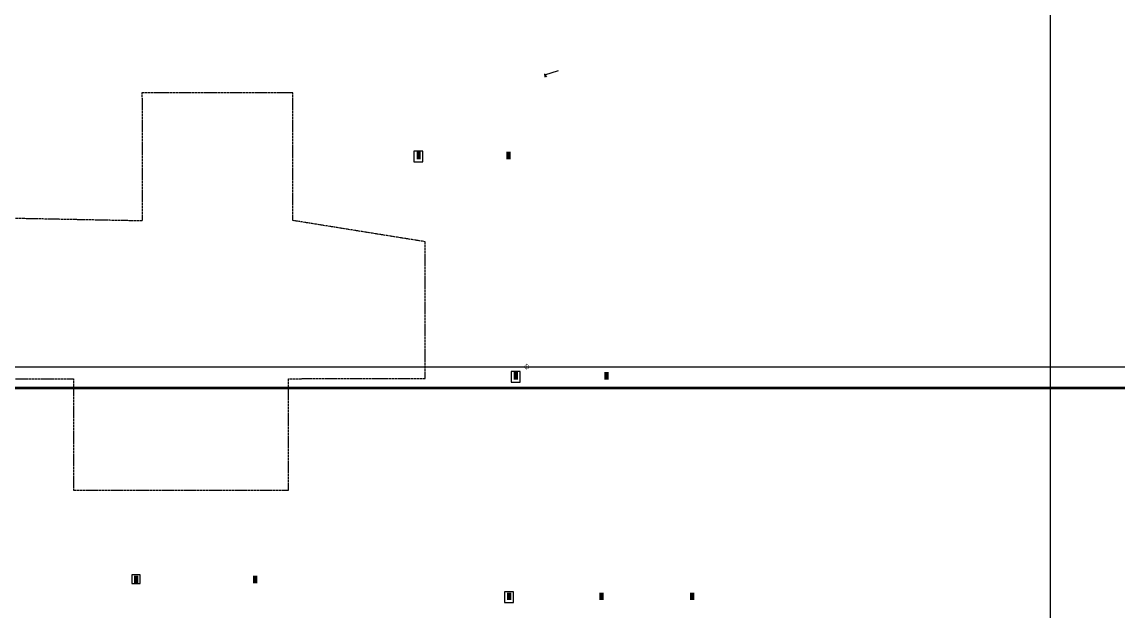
# Model space of a CAD drawing. Extents: x -1338203 to 1886333, y -783476 to 1038610.
# Drawn here: x 643493 to 900987, y -289652 to -151212 of the extents above; entities that cross this region are included whole.
import ezdxf

# ---------------------------------------------------------------- set-up
doc = ezdxf.new("R2010")
doc.units = 0
doc.header["$LTSCALE"] = 1000
doc.header["$MEASUREMENT"] = 0
for name, pattern in [('A-001-主楼相对位置参照$0$DASH', [0.35, 0.25, -0.1]), ('A-001-平面参照B2$0$$AUDIT_BAD_LTYPE2', [0]), ('A-001-平面参照B2$0$A-001-平面参照B2$0$DASH', [0.35, 0.25, -0.1]), ('S', [0.82, 0.35, -0.06, 0, -0.06, 0.35])]:
    doc.linetypes.add(name, pattern=pattern)
for name, color, linetype in [('0P-EQUIP-CW', 7, 'Continuous'), ('0P-PIPE-CW', 3, 'Continuous'), ('0P-PIPE-RW', 122, 'Continuous'), ('0P-VPIPE-CW', 3, 'Continuous'), ('A-001-主楼相对位置参照$0$0G-SITE', 2, 'Continuous'), ('A-001-平面参照B2$0$AUDIT_BAD_LAYER1', 7, 'Continuous'), ('AAD-FR-LINE', 4, 'Continuous'), ('p-a-core', 1, 'Continuous'), ('S', 3, 'S')]:
    doc.layers.add(name, color=color, linetype=linetype)
for name, color, linetype, plot in [('A-001-主楼相对位置参照$0$AAD-A-MARK', 6, 'Continuous', False), ('A-001-主楼组合参照B2$0$AAD-A-MARK', 6, 'Continuous', False), ('A-001-平面参照B2$0$A-001-平面参照B2$0$AAD-A-PROOF', 30, 'Continuous', False), ('A-001-平面参照B2$0$AAD-A-MARK', 6, 'Continuous', False), ('A-001-车位参照B2$0$AAD-A-MARK', 6, 'Continuous', False), ('M001-预留预埋B2$0$AAD-A-MARK', 6, 'Continuous', False), ('S001地下二墙柱$0$AAD-A-MARK', 6, 'Continuous', False), ('负二层消火栓$0$AAD-A-MARK', 6, 'Continuous', False), ('负二层集水坑及排水沟$0$AAD-A-MARK', 6, 'Continuous', False)]:
    doc.layers.add(name, color=color, linetype=linetype, plot=plot)

# ---------------------------------------------------------------- blocks, each defined once
blk = doc.blocks.new('A-001-主楼相对位置参照')
at = {"layer": 'A-001-主楼相对位置参照$0$0G-SITE', "linetype": 'A-001-主楼相对位置参照$0$DASH'}
blk.add_lwpolyline([(-110774, -71476), (-110774, -97598), (-60233, -97598), (-60233, -71436), (-28181, -71359), (-28181, -39250), (-59195, -34274), (-59199, -4282), (-94668, -4272), (-94605, -34368), (-126089, -33751), (-126089, -71447), (-110774, -71476)], dxfattribs=at)
at = {"layer": 'A-001-主楼相对位置参照$0$AAD-A-MARK', "ltscale": 0.002}
for q in [(0, 200), (200, 0)]:
    blk.add_line((0, 0), q, dxfattribs=at)
at = {"layer": 'A-001-主楼相对位置参照$0$AAD-A-MARK'}
for points in [[(-30819, -20460), (-28699, -20460), (-28699, -17940), (-30819, -17940)], [(-7919, -72260), (-5799, -72260), (-5799, -69740), (-7919, -69740)], [(-97019, -119560), (-95099, -119560), (-95099, -117490), (-97019, -117490)]]:
    blk.add_lwpolyline(points, close=True, dxfattribs=at)
at = {"layer": 'A-001-主楼相对位置参照$0$AAD-A-MARK', "elevation": 83850}
blk.add_lwpolyline([(-9499, -124060), (-7379, -124060), (-7379, -121540), (-9499, -121540)], close=True, dxfattribs=at)
at = {"layer": 'A-001-主楼相对位置参照$0$AAD-A-MARK', "ltscale": 0.002}
blk.add_circle((0, 0), 100, dxfattribs=at)
blk = doc.blocks.new('A-001-主楼组合参照B2')
at = {"layer": 'A-001-主楼组合参照B2$0$AAD-A-MARK', "ltscale": 0.002}
for q in [(0, 200), (200, 0)]:
    blk.add_line((0, 0), q, dxfattribs=at)
blk.add_circle((0, 0), 100, dxfattribs=at)
blk.add_blockref('A-001-主楼相对位置参照', (0, 0))
blk = doc.blocks.new('A-001-平面参照B2$0$A-001-平面参照B2$0$A$Cb7ca4e03')
at = {"layer": 'A-001-平面参照B2$0$AAD-A-MARK', "ltscale": 0.002}
blk.add_circle((0, 0), 100, dxfattribs=at)
at = {"layer": 'A-001-平面参照B2$0$AUDIT_BAD_LAYER1', "linetype": 'A-001-平面参照B2$0$$AUDIT_BAD_LTYPE2', "ltscale": 0.002}
for q in [(0, 200), (200, 0)]:
    blk.add_line((0, 0), q, dxfattribs=at)
blk = doc.blocks.new('A-001-平面参照B2$0$B1楼板开洞')
at = {"layer": 'A-001-平面参照B2$0$AAD-A-MARK', "ltscale": 0.002}
blk.add_circle((0, 0), 100, dxfattribs=at)
at = {"layer": 'A-001-平面参照B2$0$AUDIT_BAD_LAYER1', "linetype": 'A-001-平面参照B2$0$$AUDIT_BAD_LTYPE2', "ltscale": 0.002}
for q in [(0, 200), (200, 0)]:
    blk.add_line((0, 0), q, dxfattribs=at)
blk = doc.blocks.new('A-001-平面参照B2')
blk.add_blockref('A-001-平面参照B2$0$B1楼板开洞', (0, 0))
at = {"layer": 'A-001-平面参照B2$0$A-001-平面参照B2$0$AAD-A-PROOF', "linetype": 'A-001-平面参照B2$0$A-001-平面参照B2$0$DASH', "ltscale": 0.002}
blk.add_blockref('A-001-平面参照B2$0$A-001-平面参照B2$0$A$Cb7ca4e03', (0, 0), dxfattribs=at)
blk = doc.blocks.new('负二层集水坑及排水沟')
at = {"layer": '负二层集水坑及排水沟$0$AAD-A-MARK', "const_width": 10}
for points in [[(-200, 0), (200, 0)], [(0, 200), (0, -200)]]:
    blk.add_lwpolyline(points, dxfattribs=at)
blk = doc.blocks.new('M001-预留预埋B2')
at = {"layer": 'M001-预留预埋B2$0$AAD-A-MARK'}
for q in [(0, 200), (200, 0)]:
    blk.add_line((0, 0), q, dxfattribs=at)
blk.add_circle((0, 0), 100, dxfattribs=at)
blk = doc.blocks.new('负二层消火栓')
at = {"layer": '负二层消火栓$0$AAD-A-MARK'}
for q in [(0, 200), (200, 0)]:
    blk.add_line((0, 0), q, dxfattribs=at)
blk.add_circle((0, 0), 100, dxfattribs=at)
blk = doc.blocks.new('MidPoitent')
at = {"const_width": 0.18}
for points in [[(-1.5, 0), (1.5, 0)], [(0, -1.5), (0, 1.5)]]:
    blk.add_lwpolyline(points, dxfattribs=at)
blk.add_lwpolyline([(0, -1, 1), (0, 1, 1), (0, -1, 1)], format="xyb", dxfattribs=at)
blk = doc.blocks.new('S001南区墙柱')
at = {"layer": 'Defpoints', "color": 2, "elevation": 3370, "flags": 128}
for points in [[(3112, 309101), (3501, 308563)], [(3112, 309101), (3112, 308479)]]:
    blk.add_lwpolyline(points, dxfattribs=at)
blk = doc.blocks.new('S001地下二墙柱')
at = {"flags": 128}
blk.add_lwpolyline([(0, 0), (3137, 995)], dxfattribs=at)
at = {"layer": 'S001地下二墙柱$0$AAD-A-MARK'}
for q in [(0, 200), (200, 0)]:
    blk.add_line((0, 0), q, dxfattribs=at)
blk.add_circle((0, 0), 100, dxfattribs=at)
blk.add_blockref('S001南区墙柱', (-3112, -309101, -3370))
blk = doc.blocks.new('$TwtSys$00000320')
at = {"const_width": 20}
for points in [[(0, 0), (0, -121)], [(-37, -83), (37, -83)]]:
    blk.add_lwpolyline(points, dxfattribs=at)
blk = doc.blocks.new('SZ')
at = {"layer": 'S'}
blk.add_line((-60, -112), (60, -112), dxfattribs=at)
at = {"layer": 'S', "const_width": 25}
blk.add_lwpolyline([(0, 0), (0, -166)], dxfattribs=at)
blk = doc.blocks.new('A$Ca805bf96')
for q in [(0, 200), (200, 0)]:
    blk.add_line((0, 0), q)
blk.add_circle((0, 0), 100)
at = {"layer": '0P-PIPE-CW', "linetype": 'Continuous'}
for centre in [(-101798, -177336), (-101798, -177336), (-82261, -215395), (-82261, -215395), (26466, -231150), (26466, -231150), (68216, -232785)]:
    blk.add_circle(centre, 75, dxfattribs=at)
for centre in [(9231, -185615), (9231, -185615), (51851, -185615), (51851, -185615)]:
    blk.add_arc(centre, 75, 315, 225, dxfattribs=at)
at = {"layer": '0P-PIPE-RW', "linetype": 'Continuous'}
for centre in [(38616, -194840), (38616, -194840), (-81759, -198911), (-81759, -198911), (43991, -218515), (43992, -218515), (31962, -272534), (31962, -272534), (51034, -294412), (51034, -294412)]:
    blk.add_circle(centre, 75, dxfattribs=at)
blk.add_arc((-26284, -196793), 75, 225, 135, dxfattribs=at)
at = {"layer": '0P-VPIPE-CW', "linetype": 'Continuous'}
for centre in [(50817, -295119), (75982, -299411)]:
    blk.add_circle(centre, 75, dxfattribs=at)
at = {"layer": '0P-EQUIP-CW', "xscale": 1.5, "zscale": 1.5}
for p, yscale, rotation in [((-101798, -177411), -1.5, 180), ((-101798, -177411), -1.5, 180), ((9231, -185690), -1.5, 180.0000000000463), ((9231, -185690), -1.5, 180.0000000000463), ((51851, -185690), -1.5, 180.0000000000463), ((51851, -185690), -1.5, 180.0000000000463), ((38541, -194840), 1.5, 269.9999999999437), ((38541, -194840), 1.5, 269.9999999999437), ((-26359, -196793), -1.5, 90.00000000000001), ((-81759, -198986), -1.5, 180), ((-81759, -198986), -1.5, 180), ((-82261, -215320), 1.5, 180), ((-82261, -215320), 1.5, 180), ((43992, -218590), -1.5, 180.0000000000463), ((43991, -218590), -1.5, 180.0000000000463), ((26541, -231150), -1.5, 270.0000000000463), ((26541, -231150), -1.5, 270.0000000000463), ((68141, -232785), 1.5, 269.9999999999536), ((50817, -295119), -1.5, 276.4524156829395), ((50817, -295119), -1.5, 276.4524156829395), ((75982, -299411), -1.5, 98.93300504200091), ((75982, -299411), -1.5, 98.93300504200091)]:
    blk.add_blockref('$TwtSys$00000320', p, dxfattribs=dict(at, yscale=yscale, rotation=rotation))
at = {"layer": '0P-PIPE-RW', "linetype": 'Continuous', "xscale": 1.49999962747097, "yscale": 1.49999962747097, "zscale": 1.49999962747097, "rotation": 97.16641727357246}
for p in [(31962, -272534, 65050), (51034, -294412, 62050)]:
    blk.add_blockref('SZ', p, dxfattribs=at)
blk = doc.blocks.new('2-13')
blk.add_blockref('A$Ca805bf96', (766365, -163611))

msp = doc.modelspace()

# ---------------------------------------------------------------- linework, layer by layer
at = {"layer": 'A-001-车位参照B2$0$AAD-A-MARK', "ltscale": 0.002}
for q in [(766365.4, -163410.6), (766565.4, -163610.6)]:
    msp.add_line((766365.4, -163610.6), q, dxfattribs=at)
msp.add_circle((766365.4, -163610.6), 100, dxfattribs=at)
at = {"layer": 'AAD-FR-LINE'}
msp.add_lwpolyline([(551646.2, -232238.7), (972146.2, -232238.7), (972146.2, -529238.7), (551646.2, -529238.7)], close=True, dxfattribs=at)
at = {"layer": 'AAD-FR-LINE', "const_width": 600}
msp.add_lwpolyline([(564146.2, -237238.7), (967146.2, -237238.7), (967146.2, -524238.7), (564146.2, -524238.7)], close=True, dxfattribs=at)
at = {"layer": 'p-a-core', "ltscale": 0.002}
msp.add_line((885041.4, 5006.3, 83050), (885041.2, -465494.3), dxfattribs=at)
at = {"layer": 'p-a-core', "color": 2, "ltscale": 0.002, "const_width": 1000}
for points, elevation in [([(736694.6, -181686.5), (736694.6, -183486.5)], -83050), ([(757818.1, -181686.5), (757818.1, -183486.5)], -83050), ([(759506.3, -233486.5), (759506.3, -235286.5)], -83050), ([(780806.3, -233486.5), (780806.3, -235286.5)], -83050), ([(670302.9, -281326.5), (670302.9, -283126.5)], -83050), ([(698259.8, -281326.5), (698259.8, -283126.5)], -83050), ([(757926.3, -285286.5), (757926.3, -287086.5)], 800), ([(779626.3, -285286.5), (779626.3, -287086.5)], 800), ([(800926.3, -285286.5), (800926.3, -287086.5)], 800)]:
    msp.add_lwpolyline(points, dxfattribs=dict(at, elevation=elevation))

# ---------------------------------------------------------------- block references
at = {"ltscale": 0.002}
for name in ['A-001-主楼相对位置参照', 'A-001-主楼组合参照B2', 'A-001-主楼组合参照B2', 'S001地下二墙柱', '负二层集水坑及排水沟', 'M001-预留预埋B2', '负二层消火栓']:
    msp.add_blockref(name, (766365.4, -163610.9), dxfattribs=at)
for name, p in [('A-001-平面参照B2', (766365.4, -163610.9)), ('2-13', (0, 0))]:
    msp.add_blockref(name, p)
at = {"color": 0, "ltscale": 0.002}
msp.add_blockref('M001-预留预埋B2', (766365.4, -163610.9), dxfattribs=at)
at = {"layer": 'AAD-FR-LINE', "color": 2, "xscale": 500, "yscale": 500, "zscale": 500}
msp.add_blockref('MidPoitent', (762096.2, -232238.7), dxfattribs=at)

doc.saveas('drawing.dxf')
